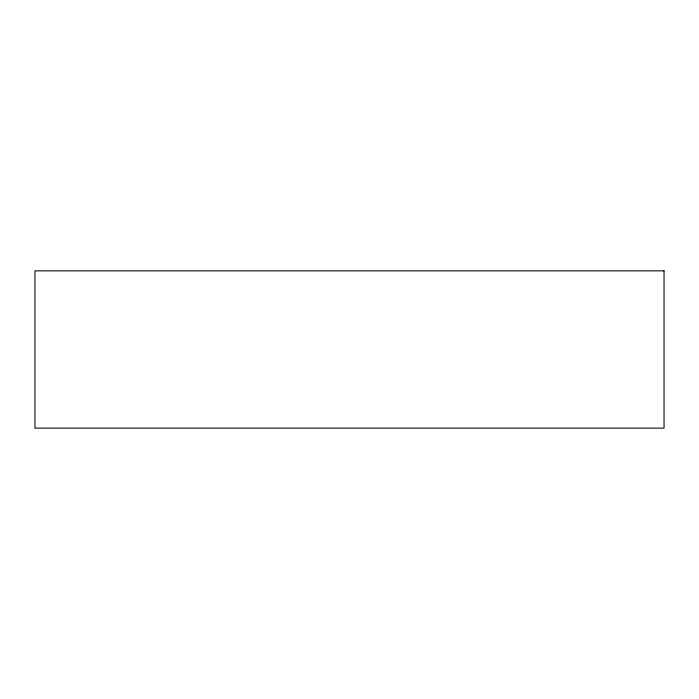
<?xml version="1.0" encoding="UTF-8"?>
<svg xmlns="http://www.w3.org/2000/svg" width="699" height="699" viewBox="0 0 699 699"><rect width="100%" height="100%" fill="white"/><g stroke="black" fill="none" stroke-linecap="round" stroke-linejoin="round"><path stroke-width="1.05" d="M664.05 270.863L34.95 270.863L34.95 428.137L664.05 428.137L664.05 270.863"/></g></svg>
